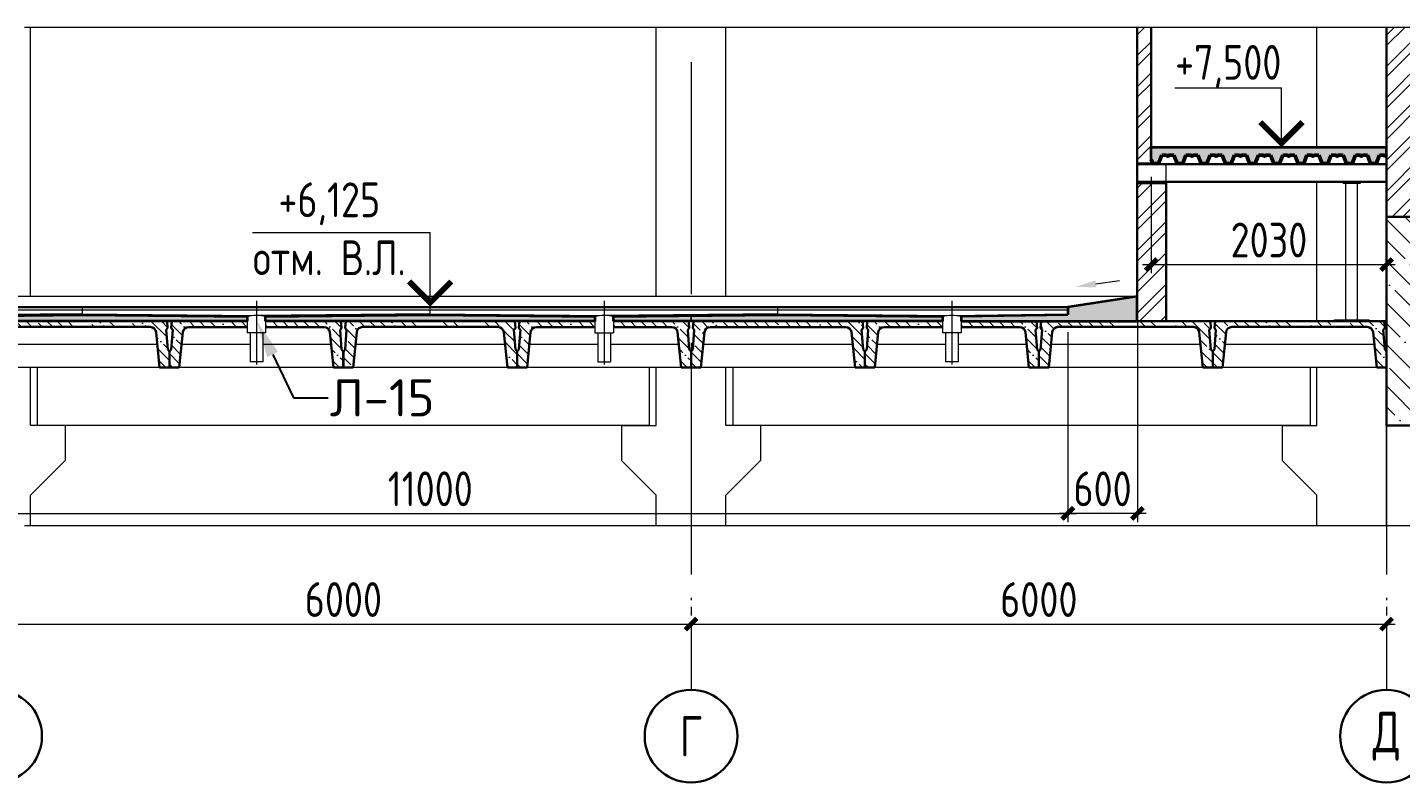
# Model space of a CAD drawing. Extents: x -965262 to 1142518, y -357520 to 71675.
# Drawn here: x 600385 to 612231, y -224128 to -217614 of the extents above; entities that cross this region are included whole.
import ezdxf
from ezdxf import colors
from ezdxf.entities.mleader import LeaderData, LeaderLine
from ezdxf.math import Vec2, Vec3

# ---------------------------------------------------------------- set-up
doc = ezdxf.new("R2010")
doc.units = 0
doc.header["$LTSCALE"] = 10
doc.linetypes.add('AM_DIN_G_W050x2', pattern=[6.875, 4.75, -0.875, 0.375, -0.875])
doc.linetypes.add('DOTE', pattern=[2.42, 2, -0.2, 0.02, -0.2])
doc.layers.get('0').update_dxf_attribs({"linetype": 'CONTINUOUS', "lineweight": 30})
doc.layers.get('Defpoints').update_dxf_attribs({"linetype": 'CONTINUOUS'})
for name, color, linetype, lineweight in [('DOTE', 7, 'DOTE', 9), ('полы', 3, 'CONTINUOUS', 35), ('Полы_лотки', 7, 'CONTINUOUS', 30)]:
    doc.layers.add(name, color=color, linetype=linetype, lineweight=lineweight)
doc.styles.add('GOST 2.304', font='isocpeur.ttf', dxfattribs={"width": 0.75, "height": 250})
doc.styles.get("Standard").update_dxf_attribs({"font": 'isocpeur.ttf', "height": 300})
doc.styles.add('ГОСТ 2м', font='isocpeur.ttf', dxfattribs={"width": 0.8, "height": 250})
doc.dimstyles.new('ГОСТ 2м', dxfattribs={"dimtxt": 250, "dimasz": 100, "dimexe": 75, "dimexo": 150, "dimgap": 62.5, "dimtad": 1, "dimdec": 0, "dimtxsty": 'ГОСТ 2м', "dimblk": 'ARCHTICK', "dimcen": 150, "dimdle": 75, "dimclrd": 256, "dimclre": 256, "dimclrt": 256, "dimadec": 0, "dimazin": 0, "dimtfac": 1, "dimtdec": 0, "dimtmove": 0, "dimatfit": 3, "dimldrblk": 'OBLIQUE', "dimfxl": 1, "dimlwd": 15, "dimlwe": 15, "dimarcsym": 0})

# ---------------------------------------------------------------- blocks, each defined once
blk = doc.blocks.new('y')
at = {"lineweight": 15}
h = blk.add_hatch(dxfattribs=at)
h.set_pattern_fill('ANSI35', color=256, scale=20, angle=90, style=0)
h.set_pattern_definition([(135, (-71939.62, 175751.51), (-89.80256, -89.80256), []), (135, (-71939.62, 175841.31), (-89.80256, -89.80256), [158.75, -31.75, 0, -31.75])])
edge = h.paths.add_edge_path()
edge.add_ellipse((16946, 173768), major_axis=(35.4, 35.4), ratio=1, start_angle=45, end_angle=129.2894)
edge.add_line((16896, 173773), (16866, 173468))
edge.add_line((16866, 173468), (16781, 173468))
edge.add_line((16781, 173468), (16781, 173608))
edge.add_line((16781, 173608), (16796, 173623))
edge.add_line((16796, 173623), (16809, 173793))
edge.add_line((16809, 173793), (16796, 173808))
edge.add_line((16796, 173808), (16801, 173868))
edge.add_line((16801, 173868), (18261, 173868))
edge.add_line((18261, 173868), (18265, 173808))
edge.add_line((18265, 173808), (18252, 173793))
edge.add_line((18252, 173793), (18266, 173623))
edge.add_line((18266, 173623), (18281, 173608))
edge.add_line((18281, 173608), (18281, 173468))
edge.add_line((18281, 173468), (18196, 173468))
edge.add_line((18196, 173468), (18165, 173773))
edge.add_ellipse((18115, 173768), major_axis=(-35.4, 35.4), ratio=1, start_angle=230.7106, end_angle=315)
edge.add_line((18115, 173818), (16946, 173818))
h.paths.add_polyline_path([(17611, 173818), (17451, 173818), (17451, 173868), (17611, 173868)], flags=17)
h.paths.add_polyline_path([(17961, 173818), (17801, 173818), (17801, 173868), (17961, 173868)], flags=17)
for p, q in [((16801, 173868), (16796, 173808)), ((16809, 173793), (16796, 173808)), ((16809, 173793), (16796, 173623)), ((18261, 173868), (16801, 173868)), ((18115, 173818), (16946, 173818)), ((18252, 173793), (18265, 173808)), ((18252, 173793), (18266, 173623)), ((18261, 173868), (18265, 173808)), ((16896, 173773), (16866, 173468)), ((18165, 173773), (18196, 173468)), ((16781, 173608), (16796, 173623)), ((16781, 173608), (16781, 173468)), ((18281, 173608), (18266, 173623)), ((18281, 173608), (18281, 173468)), ((18281, 173608), (18281, 173468)), ((16781, 173468), (16866, 173468)), ((18281, 173468), (18196, 173468))]:
    blk.add_line(p, q)
for p, q in [((18176, 173668), (16886, 173668)), ((18196, 173468), (16866, 173468))]:
    blk.add_line(p, q, dxfattribs=at)
for centre, start, end in [((16946, 173768), 90, 174.2894), ((18115, 173768), 5.7106, 90)]:
    blk.add_arc(centre, 50, start, end)
blk = doc.blocks.new('_ArchTick')
at = {"color": 0, "linetype": 'ByBlock', "lineweight": 0, "const_width": 0.4}
blk.add_lwpolyline([(-0.5, -0.5), (0.5, 0.5)], dxfattribs=at)
blk = doc.blocks.new('*D2139')
at = {"lineweight": 15, "ltscale": 100, "transparency": 16777216}
for p, q in [((606110, -222611), (606110, -222686)), ((612110, -222611), (612110, -222686)), ((606035, -222761), (612185, -222761))]:
    blk.add_line(p, q, dxfattribs=at)
at = {"layer": 'Defpoints', "color": 0, "lineweight": 15, "ltscale": 100, "transparency": 16777216}
for p in [(606110, -222761), (612110, -222761), (612110, -222761)]:
    blk.add_point(p, dxfattribs=at)
at = {"lineweight": 15, "ltscale": 100, "transparency": 16777216, "xscale": 100, "yscale": 100, "zscale": 100, "rotation": 180}
blk.add_blockref('_ArchTick', (606110, -222761), dxfattribs=at)
at = {"lineweight": 15, "ltscale": 100, "transparency": 16777216, "xscale": 100, "yscale": 100, "zscale": 100}
blk.add_blockref('_ArchTick', (612110, -222761), dxfattribs=at)
at = {"lineweight": 15, "ltscale": 100, "transparency": 16777216, "insert": (609110, -222549), "char_height": 250, "attachment_point": 5, "style": 'ГОСТ 2м'}
blk.add_mtext('{\\H1.2x;6000}', dxfattribs=at)
blk = doc.blocks.new('_Oblique')
at = {"color": 0, "linetype": 'ByBlock', "lineweight": -2}
blk.add_line((-0.5, -0.5), (0.5, 0.5), dxfattribs=at)
blk = doc.blocks.new('*D2140')
at = {"lineweight": 15, "ltscale": 100, "transparency": 16777216}
for p, q in [((600110, -222611), (600110, -222686)), ((606110, -222611), (606110, -222686)), ((600035, -222761), (606185, -222761))]:
    blk.add_line(p, q, dxfattribs=at)
at = {"layer": 'Defpoints', "color": 0, "lineweight": 15, "ltscale": 100, "transparency": 16777216}
for p in [(600110, -222761), (606110, -222761), (606110, -222761)]:
    blk.add_point(p, dxfattribs=at)
at = {"lineweight": 15, "ltscale": 100, "transparency": 16777216, "xscale": 100, "yscale": 100, "zscale": 100, "rotation": 180}
blk.add_blockref('_ArchTick', (600110, -222761), dxfattribs=at)
at = {"lineweight": 15, "ltscale": 100, "transparency": 16777216, "xscale": 100, "yscale": 100, "zscale": 100}
blk.add_blockref('_ArchTick', (606110, -222761), dxfattribs=at)
at = {"lineweight": 15, "ltscale": 100, "transparency": 16777216, "insert": (603110, -222549), "char_height": 250, "attachment_point": 5, "style": 'ГОСТ 2м'}
blk.add_mtext('{\\H1.2x;6000}', dxfattribs=at)
blk = doc.blocks.new('*D2138')
at = {"lineweight": 15, "transparency": 16777216}
for p, q in [((598360, -220243), (598360, -221881)), ((609360, -220243), (609360, -221881)), ((598285, -221806), (609435, -221806))]:
    blk.add_line(p, q, dxfattribs=at)
at = {"layer": 'Defpoints', "color": 0, "lineweight": 15, "transparency": 16777216}
for p in [(598360, -220093), (609360, -220093), (609360, -221806)]:
    blk.add_point(p, dxfattribs=at)
at = {"lineweight": 15, "transparency": 16777216, "xscale": 100, "yscale": 100, "zscale": 100, "rotation": 180}
blk.add_blockref('_ArchTick', (598360, -221806), dxfattribs=at)
at = {"lineweight": 15, "transparency": 16777216, "xscale": 100, "yscale": 100, "zscale": 100}
blk.add_blockref('_ArchTick', (609360, -221806), dxfattribs=at)
at = {"lineweight": 15, "transparency": 16777216, "insert": (603860, -221594), "char_height": 250, "attachment_point": 5, "style": 'ГОСТ 2м'}
blk.add_mtext('{\\H1.2x;11000}', dxfattribs=at)
blk = doc.blocks.new('*D2148')
at = {"lineweight": 15, "transparency": 16777216}
for p, q in [((609960, -220083), (609960, -221881)), ((609360, -220243), (609360, -221881)), ((610035, -221806), (609285, -221806))]:
    blk.add_line(p, q, dxfattribs=at)
at = {"layer": 'Defpoints', "color": 0, "lineweight": 15, "transparency": 16777216}
for p in [(609960, -219933), (609360, -220093), (609360, -221806)]:
    blk.add_point(p, dxfattribs=at)
at = {"lineweight": 15, "transparency": 16777216, "xscale": 100, "yscale": 100, "zscale": 100, "rotation": 180}
blk.add_blockref('_ArchTick', (609360, -221806), dxfattribs=at)
at = {"lineweight": 15, "transparency": 16777216, "xscale": 100, "yscale": 100, "zscale": 100}
blk.add_blockref('_ArchTick', (609960, -221806), dxfattribs=at)
at = {"lineweight": 15, "transparency": 16777216, "insert": (609660, -221594), "char_height": 250, "attachment_point": 5, "style": 'ГОСТ 2м'}
blk.add_mtext('{\\H1.2x;600}', dxfattribs=at)
blk = doc.blocks.new('*D2149')
at = {"lineweight": 15, "transparency": 16777216}
for p, q in [((610080, -218903), (610080, -219735)), ((612110, -218867), (612110, -219735)), ((610005, -219660), (612185, -219660))]:
    blk.add_line(p, q, dxfattribs=at)
at = {"layer": 'Defpoints', "color": 0, "lineweight": 15, "transparency": 16777216}
for p in [(610080, -218753), (612110, -218717), (612110, -219660)]:
    blk.add_point(p, dxfattribs=at)
at = {"lineweight": 15, "transparency": 16777216, "xscale": 100, "yscale": 100, "zscale": 100, "rotation": 180}
blk.add_blockref('_ArchTick', (610080, -219660), dxfattribs=at)
at = {"lineweight": 15, "transparency": 16777216, "xscale": 100, "yscale": 100, "zscale": 100}
blk.add_blockref('_ArchTick', (612110, -219660), dxfattribs=at)
at = {"lineweight": 15, "transparency": 16777216, "insert": (611095, -219448), "char_height": 250, "attachment_point": 5, "style": 'ГОСТ 2м'}
blk.add_mtext('{\\H1.2x;2030}', dxfattribs=at)

msp = doc.modelspace()

# ---------------------------------------------------------------- hatches: boundary and pattern name
at = {"lineweight": 15}
h = msp.add_hatch(dxfattribs=at)
h.set_pattern_fill('ANSI32', color=256, scale=20)
h.set_pattern_definition([(45, (610027.35, -217789.53), (-134.704, 134.704), []), (45, (610117.15, -217789.53), (-134.704, 134.704), [])])
h.paths.add_polyline_path([(610079.5, -217614.3), (609959.5, -217614.3), (609959.5, -217914.3), (610079.5, -217914.3)])
h.paths.add_polyline_path([(610079.5, -217914.3), (609959.5, -217914.3)])
h.paths.add_polyline_path([(610079.5, -217914.3), (609959.5, -217914.3), (609959.5, -218788.3), (610079.5, -218788.3)])
h = msp.add_hatch(dxfattribs=at)
h.set_pattern_fill('ANSI32', color=256, scale=20)
h.set_pattern_definition([(45, (612312.31, -217748.12), (-134.704, 134.704), []), (45, (612402.12, -217748.12), (-134.704, 134.704), [])])
h.paths.add_polyline_path([(612409.5, -217614.3), (612109.5, -217614.3), (612109.5, -217914.3), (612409.5, -217914.3)])
h.paths.add_polyline_path([(612409.5, -217914.3), (612109.5, -217914.3), (612109.5, -219248.3), (612409.5, -219248.3)])
h = msp.add_hatch(dxfattribs=at)
h.set_pattern_fill('ANSI32', color=256, scale=20)
h.set_pattern_definition([(45, (574422.91, -396515), (-134.70384, 134.70384), []), (45, (574512.71, -396515), (-134.70384, 134.70384), [])])
h.paths.add_polyline_path([(610209.5, -218958.3), (609959.5, -218958.3), (609959.5, -220148.3), (610209.5, -220148.3)])
h = msp.add_hatch(dxfattribs=at)
h.set_pattern_fill('ANSI35', color=256, scale=40, angle=90)
h.set_pattern_definition([(135, (499389.25, -218264.6), (-179.6051, -179.6051), []), (135, (499389.25, -218085), (-179.6051, -179.6051), [317.5, -63.5, 0, -63.5])])
h.paths.add_polyline_path([(612409.5, -219248.3), (612109.5, -219248.3), (612109.5, -221048.3), (612409.5, -221048.3)])
h = msp.add_hatch(dxfattribs=at)
h.set_pattern_fill('ANSI35', color=256, scale=20, angle=90, style=0)
h.set_pattern_definition([(135, (493389.25, -218264.61), (-89.80256, -89.80256), []), (135, (493389.25, -218174.8), (-89.80256, -89.80256), [158.75, -31.75, 0, -31.75])])
edge = h.paths.add_edge_path()
edge.add_ellipse((601774.8, -220248.3), major_axis=(35.4, 35.4), ratio=1, start_angle=45, end_angle=129.28941)
edge.add_line((601725, -220243.4), (601694.5, -220548.3))
edge.add_line((601694.5, -220548.3), (601609.5, -220548.3))
edge.add_line((601609.5, -220548.3), (601609.5, -220408.3))
edge.add_line((601609.5, -220408.3), (601624.7, -220393.3))
edge.add_line((601624.7, -220393.3), (601637.8, -220223.3))
edge.add_line((601637.8, -220223.3), (601624.9, -220208.3))
edge.add_line((601624.9, -220208.3), (601629.5, -220148.3))
edge.add_line((601629.5, -220148.3), (603089.5, -220148.3))
edge.add_line((603089.5, -220148.3), (603094.2, -220208.3))
edge.add_line((603094.2, -220208.3), (603081.3, -220223.3))
edge.add_line((603081.3, -220223.3), (603094.4, -220393.3))
edge.add_line((603094.4, -220393.3), (603109.5, -220408.3))
edge.add_line((603109.5, -220408.3), (603109.5, -220548.3))
edge.add_line((603109.5, -220548.3), (603024.5, -220548.3))
edge.add_line((603024.5, -220548.3), (602994, -220243.4))
edge.add_ellipse((602944.3, -220248.3), major_axis=(-35.4, 35.4), ratio=1, start_angle=230.71059, end_angle=315)
edge.add_line((602944.3, -220198.3), (601774.8, -220198.3))
h.paths.add_polyline_path([(602439.5, -220198.3), (602279.5, -220198.3), (602279.5, -220148.3), (602439.5, -220148.3)], flags=17)
h = msp.add_hatch(dxfattribs=at)
h.set_pattern_fill('ANSI35', color=256, scale=20, angle=90, style=0)
h.set_pattern_definition([(135, (496389.25, -218264.61), (-89.80256, -89.80256), []), (135, (496389.25, -218174.8), (-89.80256, -89.80256), [158.75, -31.75, 0, -31.75])])
edge = h.paths.add_edge_path()
edge.add_ellipse((604774.8, -220248.3), major_axis=(35.4, 35.4), ratio=1, start_angle=45, end_angle=129.28941)
edge.add_line((604725, -220243.4), (604694.5, -220548.3))
edge.add_line((604694.5, -220548.3), (604609.5, -220548.3))
edge.add_line((604609.5, -220548.3), (604609.5, -220408.3))
edge.add_line((604609.5, -220408.3), (604624.7, -220393.3))
edge.add_line((604624.7, -220393.3), (604637.8, -220223.3))
edge.add_line((604637.8, -220223.3), (604624.9, -220208.3))
edge.add_line((604624.9, -220208.3), (604629.5, -220148.3))
edge.add_line((604629.5, -220148.3), (606089.5, -220148.3))
edge.add_line((606089.5, -220148.3), (606094.2, -220208.3))
edge.add_line((606094.2, -220208.3), (606081.3, -220223.3))
edge.add_line((606081.3, -220223.3), (606094.4, -220393.3))
edge.add_line((606094.4, -220393.3), (606109.5, -220408.3))
edge.add_line((606109.5, -220408.3), (606109.5, -220548.3))
edge.add_line((606109.5, -220548.3), (606024.5, -220548.3))
edge.add_line((606024.5, -220548.3), (605994, -220243.4))
edge.add_ellipse((605944.3, -220248.3), major_axis=(-35.4, 35.4), ratio=1, start_angle=230.71059, end_angle=315)
edge.add_line((605944.3, -220198.3), (604774.8, -220198.3))
h.paths.add_polyline_path([(605439.5, -220198.3), (605279.5, -220198.3), (605279.5, -220148.3), (605439.5, -220148.3)], flags=17)
at = {"lineweight": 0}
h = msp.add_hatch(dxfattribs=at)
h.set_pattern_fill('ANSI35', color=256, scale=20, angle=90, style=0)
h.set_pattern_definition([(135, (589328.86, -394016.12), (-89.80256, -89.80256), []), (135, (589328.86, -393926.31), (-89.80256, -89.80256), [158.75, -31.75, 0, -31.75])])
edge = h.paths.add_edge_path()
edge.add_ellipse((606274.8, -220248.3), major_axis=(35.4, 35.4), ratio=1, start_angle=45, end_angle=129.28941)
edge.add_line((606225, -220243.4), (606194.5, -220548.3))
edge.add_line((606194.5, -220548.3), (606109.5, -220548.3))
edge.add_line((606109.5, -220548.3), (606109.5, -220408.3))
edge.add_line((606109.5, -220408.3), (606124.7, -220393.3))
edge.add_line((606124.7, -220393.3), (606137.8, -220223.3))
edge.add_line((606137.8, -220223.3), (606124.9, -220208.3))
edge.add_line((606124.9, -220208.3), (606129.5, -220148.3))
edge.add_line((606129.5, -220148.3), (607589.5, -220148.3))
edge.add_line((607589.5, -220148.3), (607594.2, -220208.3))
edge.add_line((607594.2, -220208.3), (607581.3, -220223.3))
edge.add_line((607581.3, -220223.3), (607594.4, -220393.3))
edge.add_line((607594.4, -220393.3), (607609.5, -220408.3))
edge.add_line((607609.5, -220408.3), (607609.5, -220548.3))
edge.add_line((607609.5, -220548.3), (607524.5, -220548.3))
edge.add_line((607524.5, -220548.3), (607494, -220243.4))
edge.add_ellipse((607444.3, -220248.3), major_axis=(-35.4, 35.4), ratio=1, start_angle=230.71059, end_angle=315)
edge.add_line((607444.3, -220198.3), (606274.8, -220198.3))
at = {"lineweight": 15}
h = msp.add_hatch(dxfattribs=at)
h.set_pattern_fill('ANSI35', color=256, scale=20, angle=90, style=0)
h.set_pattern_definition([(135, (499389.25, -218264.61), (-89.80256, -89.80256), []), (135, (499389.25, -218174.8), (-89.80256, -89.80256), [158.75, -31.75, 0, -31.75])])
edge = h.paths.add_edge_path()
edge.add_ellipse((607774.8, -220248.3), major_axis=(35.4, 35.4), ratio=1, start_angle=45, end_angle=129.28941)
edge.add_line((607725, -220243.4), (607694.5, -220548.3))
edge.add_line((607694.5, -220548.3), (607609.5, -220548.3))
edge.add_line((607609.5, -220548.3), (607609.5, -220408.3))
edge.add_line((607609.5, -220408.3), (607624.7, -220393.3))
edge.add_line((607624.7, -220393.3), (607637.8, -220223.3))
edge.add_line((607637.8, -220223.3), (607624.9, -220208.3))
edge.add_line((607624.9, -220208.3), (607629.5, -220148.3))
edge.add_line((607629.5, -220148.3), (609089.5, -220148.3))
edge.add_line((609089.5, -220148.3), (609094.2, -220208.3))
edge.add_line((609094.2, -220208.3), (609081.3, -220223.3))
edge.add_line((609081.3, -220223.3), (609094.4, -220393.3))
edge.add_line((609094.4, -220393.3), (609109.5, -220408.3))
edge.add_line((609109.5, -220408.3), (609109.5, -220548.3))
edge.add_line((609109.5, -220548.3), (609024.5, -220548.3))
edge.add_line((609024.5, -220548.3), (608994, -220243.4))
edge.add_ellipse((608944.3, -220248.3), major_axis=(-35.4, 35.4), ratio=1, start_angle=230.71059, end_angle=315)
edge.add_line((608944.3, -220198.3), (607774.8, -220198.3))
h.paths.add_polyline_path([(608439.5, -220198.3), (608279.5, -220198.3), (608279.5, -220148.3), (608439.5, -220148.3)], flags=17)
at = {"layer": 'полы', "lineweight": 15}
h = msp.add_hatch(dxfattribs=at)
h.set_pattern_fill('ANSI35', color=256, scale=40)
h.set_pattern_definition([(45, (610929.1, -218685.05), (-179.605, 179.605), []), (45, (611108.7, -218685.05), (-179.605, 179.605), [317.5, -63.5, 0, -63.5])])
h.paths.add_polyline_path([(612109.5, -218648.3), (610079.5, -218648.3), (610079.5, -218752.7), (610093.6, -218788.3), (610142.6, -218788.3), (610170.7, -218717.1), (610212.4, -218717.1, -0.2163644), (610215.8, -218718.6), (610216.9, -218721.9, 0.5388647), (610228, -218721.9), (610229.1, -218718.6, -0.2163644), (610232.5, -218717.1), (610274.2, -218717.1), (610302.3, -218788.3), (610351.3, -218788.3), (610379.4, -218717.1), (610421.2, -218717.1, -0.2163644), (610424.5, -218718.6), (610425.6, -218721.9, 0.5388647), (610436.8, -218721.9), (610437.9, -218718.6, -0.2163644), (610441.2, -218717.1), (610483, -218717.1), (610511.1, -218788.3), (610560.1, -218788.3), (610588.2, -218717.1), (610629.9, -218717.1, -0.2163644), (610633.3, -218718.6), (610634.4, -218721.9, 0.5388647), (610645.5, -218721.9), (610646.6, -218718.6, -0.2163644), (610650, -218717.1), (610691.7, -218717.1), (610719.8, -218788.3), (610768.8, -218788.3), (610796.9, -218717.1), (610838.7, -218717.1, -0.2163644), (610842, -218718.6), (610843.1, -218721.9, 0.5388647), (610854.3, -218721.9), (610855.3, -218718.6, -0.2163644), (610858.7, -218717.1), (610900.4, -218717.1), (610928.6, -218788.3), (610977.5, -218788.3), (611005.6, -218717.1), (611047.4, -218717.1, -0.2163644), (611050.7, -218718.6), (611051.8, -218721.9, 0.5388647), (611063, -218721.9), (611064.1, -218718.6, -0.2163644), (611067.4, -218717.1), (611109.2, -218717.1), (611137.3, -218788.3), (611186.3, -218788.3), (611214.4, -218717.1), (611256.1, -218717.1, -0.2163644), (611259.5, -218718.6), (611260.6, -218721.9, 0.5388647), (611271.7, -218721.9), (611272.8, -218718.6, -0.2163644), (611276.2, -218717.1), (611317.9, -218717.1), (611346, -218788.3), (611395, -218788.3), (611423.1, -218717.1), (611464.9, -218717.1, -0.2163644), (611468.2, -218718.6), (611469.3, -218721.9, 0.5388647), (611480.5, -218721.9), (611481.6, -218718.6, -0.2163644), (611484.9, -218717.1), (611526.7, -218717.1), (611554.8, -218788.3), (611603.8, -218788.3), (611631.9, -218717.1), (611673.6, -218717.1, -0.2163644), (611677, -218718.6), (611678.1, -218721.9, 0.5388647), (611689.2, -218721.9), (611690.3, -218718.6, -0.2163644), (611693.7, -218717.1), (611735.4, -218717.1), (611763.5, -218788.3), (611812.5, -218788.3), (611840.6, -218717.1), (611882.4, -218717.1, -0.2163644), (611885.7, -218718.6), (611886.8, -218721.9, 0.5388647), (611898, -218721.9), (611899, -218718.6, -0.2163644), (611902.4, -218717.1), (611944.1, -218717.1), (611972.3, -218788.3), (612021.2, -218788.3), (612049.4, -218717.1), (612091.1, -218717.1, -0.2163644), (612094.5, -218718.6), (612095.5, -218721.9, 0.5388647), (612106.7, -218721.9), (612107.8, -218718.6, -0.1218516), (612109.5, -218717.4)])
h.paths.add_polyline_path([(609959.5, -219933.3), (609359.5, -220023.3), (609359.5, -220093.3), (608439.5, -220107.1), (608439.5, -220148.3), (609959.5, -220148.3)])
h.paths.add_polyline_path([(600109.5, -220100.8), (599439.5, -220107.5), (599439.5, -220148.3), (600109.5, -220148.3)])
h.paths.add_polyline_path([(602279.5, -220107.5), (600859.5, -220093.3), (600109.5, -220100.8), (600109.5, -220148.3), (602279.5, -220148.3)])
h.paths.add_polyline_path([(605279.5, -220107.5), (603859.5, -220093.3), (602439.5, -220107.5), (602439.5, -220148.3), (605279.5, -220148.3)])
h.paths.add_polyline_path([(606109.5, -220100.8), (605439.5, -220107.5), (605439.5, -220148.3), (606109.5, -220148.3)])
h.paths.add_polyline_path([(597759.5, -219933.3), (594409.5, -219933.3), (594109.5, -219938.7), (594109.5, -220148.3), (599279.5, -220148.3), (599279.5, -220107.1), (598359.5, -220093.3), (598359.5, -220023.3)])
h.paths.add_polyline_path([(594109.5, -219938.7), (589332, -220023.3), (589332, -220033.3), (589314.5, -220033.3), (589314.5, -220053.3), (589294.5, -220053.3), (589294.5, -220083.3), (589289.5, -220083.9), (589289.5, -220148.3), (594109.5, -220148.3)])
h.paths.add_polyline_path([(589124.5, -220053.3), (589104.5, -220053.3), (589104.5, -220033.3), (589087, -220033.3), (589087, -220023.3), (588109.5, -219933.3), (588109.5, -220148.3), (589129.5, -220148.3), (589129.5, -220083.9), (589124.5, -220083.3)])
h.paths.add_polyline_path([(606109.5, -220148.3), (606109.5, -220100.8), (606859.5, -220093.3), (608279.5, -220107.5), (608279.5, -220148.3)])

# ---------------------------------------------------------------- linework, layer by layer
at = {"color": 5, "lineweight": 15, "ltscale": 10, "extrusion": (-1.83697e-16, -1, 0)}
for p, q in [((612919.5, -217614.3, 9801.8), (600359.5, -217614.3, 9801.8)), ((612919.5, -221914.3, 9801.8), (600359.5, -221914.3, 9801.8))]:
    msp.add_line(p, q, dxfattribs=at)
at = {"lineweight": 15}
for p, q in [((600409.5, -219933.3, 9801.8), (600409.5, -217614.3, 9801.8)), ((605809.5, -219933.3, 9801.8), (605809.5, -217614.3, 9801.8)), ((606409.5, -219933.3, 9801.8), (606409.5, -217614.3, 9801.8)), ((611509.5, -218648.3, 9801.8), (611509.5, -217614.3, 9801.8)), ((611202.6, -218648.3, 9801.8), (611202.6, -218135.3, 9801.8)), ((609959.5, -218788.3, 9801.8), (612109.5, -218788.3, 9801.8)), ((609959.5, -218796.3, 9801.8), (612109.5, -218796.3, 9801.8)), ((609959.5, -218940.3, 9801.8), (612109.5, -218940.3, 9801.8)), ((609959.5, -218948.3, 9801.8), (612109.5, -218948.3, 9801.8)), ((609959.5, -218958.3, 9801.8), (609959.5, -218948.3, 9801.8)), ((609959.5, -218948.3, 9801.8), (610209.5, -218948.3, 9801.8)), ((609959.5, -218958.3, 9801.8), (610209.5, -218958.3, 9801.8)), ((610209.5, -218958.3, 9801.8), (610209.5, -218948.3, 9801.8)), ((611509.5, -220148.3, 9801.8), (611509.5, -218948.3, 9801.8)), ((611734.5, -218958.3, 9801.8), (611734.5, -218948.3, 9801.8)), ((611734.5, -218958.3, 9801.8), (611884.5, -218958.3, 9801.8)), ((611759.5, -220136.3, 9801.8), (611759.5, -218958.3, 9801.8)), ((611859.5, -220136.3, 9801.8), (611859.5, -218958.3, 9801.8)), ((611884.5, -218958.3, 9801.8), (611884.5, -218948.3, 9801.8)), ((603859.5, -220023.3, 9801.8), (603859.5, -219383.7, 9801.8)), ((609359.5, -220023.3, 9801.8), (598359.5, -220023.3, 9801.8)), ((609359.5, -220033.3, 9801.8), (598359.5, -220033.3, 9801.8)), ((609359.5, -220053.3, 9801.8), (598359.5, -220053.3, 9801.8)), ((600859.5, -220083.3, 9800.5), (599359.5, -220098.3, 9802.5)), ((600859.5, -220093.3, 9800.5), (599439.5, -220107.5, 9799.8)), ((600859.5, -220093.3, 9801.8), (600859.5, -220023.3, 9801.8)), ((600859.5, -220083.3, 9800.5), (602359.5, -220098.3, 9802.5)), ((600859.5, -220093.3, 9800.5), (602279.5, -220107.5, 9802.4)), ((602359.5, -220023.3, 9799.8), (602359.6, -220098.9, 9799.8)), ((603859.5, -220083.3, 9800.5), (602359.5, -220098.3, 9802.5)), ((603859.5, -220093.3, 9800.5), (602439.5, -220107.5, 9802.4)), ((603859.5, -220093.3, 9801.8), (603859.5, -220023.3, 9801.8)), ((603859.5, -220083.3, 9800.5), (605359.5, -220098.3, 9802.5)), ((603859.5, -220093.3, 9800.5), (605279.5, -220107.5, 9802.4)), ((605359.5, -220023.3, 9799.8), (605359.6, -220098.9, 9799.8)), ((606859.5, -220083.3, 9800.5), (605359.5, -220098.3, 9802.5)), ((606859.5, -220093.3, 9800.5), (605439.5, -220107.5, 9802.4)), ((606859.5, -220093.3, 9801.8), (606859.5, -220023.3, 9801.8)), ((606859.5, -220083.3, 9800.5), (608359.5, -220098.3, 9802.5)), ((606859.5, -220093.3, 9800.5), (608279.5, -220107.5, 9802.4)), ((608359.5, -220023.3, 9799.8), (608359.6, -220098.9, 9799.8)), ((608359.5, -220098.3, 9802.5), (609359.5, -220083.3, 9801.8)), ((608439.5, -220107.1, 9802.5), (609359.5, -220093.3, 9801.8)), ((609359.5, -220023.3, 9801.8), (609359.5, -220093.3, 9801.8)), ((602279.5, -220107.5, 9799.8), (602279.5, -220248.9, 9799.8)), ((602439.5, -220107.1, 9799.8), (602439.5, -220248.9, 9799.8)), ((605279.5, -220107.1, 9799.8), (605279.5, -220248.9, 9799.8)), ((605439.5, -220107.5, 9799.8), (605439.5, -220248.9, 9799.8)), ((608279.5, -220107.5, 9799.8), (608279.5, -220248.9, 9799.8)), ((608439.5, -220107.1, 9799.8), (608439.5, -220248.9, 9799.8)), ((611659.5, -220136.3, 9801.8), (611959.5, -220136.3, 9801.8)), ((611659.5, -220148.3, 9801.8), (611659.5, -220136.3, 9801.8)), ((611959.5, -220148.3, 9801.8), (611959.5, -220136.3, 9801.8)), ((602439.5, -220248.9, 9799.8), (602279.5, -220248.9, 9799.8)), ((602304.5, -220248.9, 9799.8), (602304.5, -220498.9, 9799.8)), ((602414.5, -220248.9, 9799.8), (602414.5, -220498.9, 9799.8)), ((605279.5, -220248.9, 9799.8), (605439.5, -220248.9, 9799.8)), ((605304.5, -220248.9, 9799.8), (605304.5, -220498.9, 9799.8)), ((605414.5, -220248.9, 9799.8), (605414.5, -220498.9, 9799.8)), ((608439.5, -220248.9, 9799.8), (608279.5, -220248.9, 9799.8)), ((608304.5, -220248.9, 9799.8), (608304.5, -220498.9, 9799.8)), ((608414.5, -220248.9, 9799.8), (608414.5, -220498.9, 9799.8)), ((602304.5, -220348.3, 9801.8), (601714.5, -220348.3, 9801.8)), ((603004.5, -220348.3, 9801.8), (602414.5, -220348.3, 9801.8)), ((605304.5, -220348.3, 9801.8), (604714.5, -220348.3, 9801.8)), ((606004.5, -220348.3, 9801.8), (605414.5, -220348.3, 9801.8)), ((608304.5, -220348.3, 9801.8), (607714.5, -220348.3, 9801.8)), ((609004.5, -220348.3, 9801.8), (608414.5, -220348.3, 9801.8)), ((600409.5, -221048.3, 9801.8), (600409.5, -220548.3, 9801.8)), ((605749.5, -220548.3, 9801.8), (600469.5, -220548.3, 9801.8)), ((600469.5, -220548.3, 9801.8), (600469.5, -220748.3, 9801.8)), ((603024.5, -220548.3, 9801.8), (601694.5, -220548.3, 9801.8)), ((602414.5, -220498.9, 9799.8), (602304.5, -220498.9, 9799.8)), ((606024.5, -220548.3, 9801.8), (604694.5, -220548.3, 9801.8)), ((605304.5, -220498.9, 9799.8), (605414.5, -220498.9, 9799.8)), ((605749.5, -220548.3, 9801.8), (605749.5, -220748.3, 9801.8)), ((605809.5, -221048.3, 9801.8), (605809.5, -220548.3, 9801.8)), ((606409.5, -221048.3, 9801.8), (606409.5, -220548.3, 9801.8)), ((611449.5, -220548.3, 9801.8), (606469.5, -220548.3, 9801.8)), ((606469.5, -220548.3, 9801.8), (606469.5, -220748.3, 9801.8)), ((609024.5, -220548.3, 9801.8), (607694.5, -220548.3, 9801.8)), ((608414.5, -220498.9, 9799.8), (608304.5, -220498.9, 9799.8)), ((611449.5, -220548.3, 9801.8), (611449.5, -220748.3, 9801.8)), ((611509.5, -221048.3, 9801.8), (611509.5, -220548.3, 9801.8)), ((612109.5, -221914.3, 9801.8), (612109.5, -220548.3, 9801.8)), ((600469.5, -220748.3, 9801.8), (600469.5, -221048.3, 9801.8)), ((605749.5, -220748.3, 9801.8), (605749.5, -221048.3, 9801.8)), ((606469.5, -220748.3, 9801.8), (606469.5, -221048.3, 9801.8)), ((611449.5, -220748.3, 9801.8), (611449.5, -221048.3, 9801.8)), ((600709.5, -221048.3, 9801.8), (600409.5, -221048.3, 9801.8)), ((605749.5, -221048.3, 9801.8), (600469.5, -221048.3, 9801.8)), ((600709.5, -221048.3, 9801.8), (600709.5, -221348.3, 9801.8)), ((600709.5, -221048.3, 9801.8), (600709.5, -221332.7, 9801.8)), ((605509.5, -221048.3, 9801.8), (605509.5, -221348.3, 9801.8)), ((605509.5, -221048.3, 9801.8), (605509.5, -221332.7, 9801.8)), ((605509.5, -221048.3, 9801.8), (605809.5, -221048.3, 9801.8)), ((606709.5, -221048.3, 9801.8), (606409.5, -221048.3, 9801.8)), ((611449.5, -221048.3, 9801.8), (606469.5, -221048.3, 9801.8)), ((606709.5, -221048.3, 9801.8), (606709.5, -221348.3, 9801.8)), ((606709.5, -221048.3, 9801.8), (606709.5, -221332.7, 9801.8)), ((611209.5, -221048.3, 9801.8), (611209.5, -221348.3, 9801.8)), ((611209.5, -221048.3, 9801.8), (611209.5, -221332.7, 9801.8)), ((611209.5, -221048.3, 9801.8), (611509.5, -221048.3, 9801.8)), ((600409.5, -221648.3, 9801.8), (600709.5, -221348.3, 9801.8)), ((605809.5, -221648.3, 9801.8), (605509.5, -221348.3, 9801.8)), ((606409.5, -221648.3, 9801.8), (606709.5, -221348.3, 9801.8)), ((611509.5, -221648.3, 9801.8), (611209.5, -221348.3, 9801.8)), ((600409.5, -221914.3, 9801.8), (600409.5, -221648.3, 9801.8)), ((605809.5, -221914.3, 9801.8), (605809.5, -221648.3, 9801.8)), ((606409.5, -221914.3, 9801.8), (606409.5, -221648.3, 9801.8)), ((611509.5, -221914.3, 9801.8), (611509.5, -221648.3, 9801.8))]:
    msp.add_line(p, q, dxfattribs=at)
for p, q in [((609959.5, -220148.3, 9801.8), (609959.5, -217614.3, 9801.8)), ((610079.5, -218788.3, 9801.8), (610079.5, -217614.3, 9801.8)), ((612109.5, -219248.3, 9801.8), (612109.5, -217614.3, 9801.8)), ((610079.5, -218788.3, 9801.8), (609959.5, -218788.3, 9801.8)), ((610209.5, -218958.3, 9801.8), (609959.5, -218958.3, 9801.8)), ((610209.5, -220148.3, 9801.8), (610209.5, -218958.3, 9801.8)), ((612109.5, -221048.3, 9801.8), (612109.5, -219248.3, 9801.8)), ((599439.5, -220148.3, 9801.8), (602279.5, -220148.3, 9801.8)), ((601629.5, -220148.3, 9801.8), (601624.9, -220208.3, 9801.8)), ((601637.8, -220223.3, 9801.8), (601624.9, -220208.3, 9801.8)), ((602279.5, -220148.3, 9801.8), (601629.5, -220148.3, 9801.8)), ((602279.5, -220198.3, 9801.8), (601774.8, -220198.3, 9801.8)), ((603089.5, -220148.3, 9801.8), (602439.5, -220148.3, 9801.8)), ((602439.5, -220148.3, 9801.8), (605279.5, -220148.3, 9801.8)), ((602944.3, -220198.3, 9801.8), (602439.5, -220198.3, 9801.8)), ((603081.3, -220223.3, 9801.8), (603094.2, -220208.3, 9801.8)), ((603089.5, -220148.3, 9801.8), (603094.2, -220208.3, 9801.8)), ((604629.5, -220148.3, 9801.8), (604624.9, -220208.3, 9801.8)), ((604637.8, -220223.3, 9801.8), (604624.9, -220208.3, 9801.8)), ((605279.5, -220148.3, 9801.8), (604629.5, -220148.3, 9801.8)), ((605279.5, -220198.3, 9801.8), (604774.8, -220198.3, 9801.8)), ((606089.5, -220148.3, 9801.8), (605439.5, -220148.3, 9801.8)), ((605439.5, -220148.3, 9801.8), (608279.5, -220148.3, 9801.8)), ((605944.3, -220198.3, 9801.8), (605439.5, -220198.3, 9801.8)), ((606081.3, -220223.3, 9801.8), (606094.2, -220208.3, 9801.8)), ((606089.5, -220148.3, 9801.8), (606094.2, -220208.3, 9801.8)), ((606129.5, -220148.3, 9801.8), (606124.9, -220208.3, 9801.8)), ((606137.8, -220223.3, 9801.8), (606124.9, -220208.3, 9801.8)), ((607589.5, -220148.3, 9801.8), (606129.5, -220148.3, 9801.8)), ((607444.3, -220198.3, 9801.8), (606274.8, -220198.3, 9801.8)), ((607581.3, -220223.3, 9801.8), (607594.2, -220208.3, 9801.8)), ((607589.5, -220148.3, 9801.8), (607594.2, -220208.3, 9801.8)), ((607629.5, -220148.3, 9801.8), (607624.9, -220208.3, 9801.8)), ((607637.8, -220223.3, 9801.8), (607624.9, -220208.3, 9801.8)), ((608279.5, -220148.3, 9801.8), (607629.5, -220148.3, 9801.8)), ((608279.5, -220198.3, 9801.8), (607774.8, -220198.3, 9801.8)), ((609089.5, -220148.3, 9801.8), (608439.5, -220148.3, 9801.8)), ((608439.5, -220148.3, 9801.8), (612109.5, -220148.3, 9801.8)), ((608944.3, -220198.3, 9801.8), (608439.5, -220198.3, 9801.8)), ((609081.3, -220223.3, 9801.8), (609094.2, -220208.3, 9801.8)), ((609089.5, -220148.3, 9801.8), (609094.2, -220208.3, 9801.8)), ((610209.5, -220148.3, 9801.8), (609959.5, -220148.3, 9801.8)), ((601637.8, -220223.3, 9801.8), (601624.7, -220393.3, 9801.8)), ((601725, -220243.4, 9801.8), (601694.5, -220548.3, 9801.8)), ((602994, -220243.4, 9801.8), (603024.5, -220548.3, 9801.8)), ((603081.3, -220223.3, 9801.8), (603094.4, -220393.3, 9801.8)), ((604637.8, -220223.3, 9801.8), (604624.7, -220393.3, 9801.8)), ((604725, -220243.4, 9801.8), (604694.5, -220548.3, 9801.8)), ((605994, -220243.4, 9801.8), (606024.5, -220548.3, 9801.8)), ((606081.3, -220223.3, 9801.8), (606094.4, -220393.3, 9801.8)), ((606137.8, -220223.3, 9801.8), (606124.7, -220393.3, 9801.8)), ((606225, -220243.4, 9801.8), (606194.5, -220548.3, 9801.8)), ((607494, -220243.4, 9801.8), (607524.5, -220548.3, 9801.8)), ((607581.3, -220223.3, 9801.8), (607594.4, -220393.3, 9801.8)), ((607637.8, -220223.3, 9801.8), (607624.7, -220393.3, 9801.8)), ((607725, -220243.4, 9801.8), (607694.5, -220548.3, 9801.8)), ((608994, -220243.4, 9801.8), (609024.5, -220548.3, 9801.8)), ((609081.3, -220223.3, 9801.8), (609094.4, -220393.3, 9801.8)), ((601609.5, -220408.3, 9801.8), (601624.7, -220393.3, 9801.8)), ((601609.5, -220408.3, 9801.8), (601609.5, -220548.3, 9801.8)), ((603109.5, -220408.3, 9801.8), (603094.4, -220393.3, 9801.8)), ((603109.5, -220408.3, 9801.8), (603109.5, -220548.3, 9801.8)), ((603109.5, -220408.3, 9801.8), (603109.5, -220548.3, 9801.8)), ((604609.5, -220408.3, 9801.8), (604624.7, -220393.3, 9801.8)), ((604609.5, -220408.3, 9801.8), (604609.5, -220548.3, 9801.8)), ((606109.5, -220408.3, 9801.8), (606094.4, -220393.3, 9801.8)), ((606109.5, -220408.3, 9801.8), (606124.7, -220393.3, 9801.8)), ((606109.5, -220408.3, 9801.8), (606109.5, -220548.3, 9801.8)), ((606109.5, -220408.3, 9801.8), (606109.5, -220548.3, 9801.8)), ((606109.5, -220408.3, 9801.8), (606109.5, -220548.3, 9801.8)), ((607609.5, -220408.3, 9801.8), (607594.4, -220393.3, 9801.8)), ((607609.5, -220408.3, 9801.8), (607624.7, -220393.3, 9801.8)), ((607609.5, -220408.3, 9801.8), (607609.5, -220548.3, 9801.8)), ((607609.5, -220408.3, 9801.8), (607609.5, -220548.3, 9801.8)), ((607609.5, -220408.3, 9801.8), (607609.5, -220548.3, 9801.8)), ((609109.5, -220408.3, 9801.8), (609094.4, -220393.3, 9801.8)), ((609109.5, -220408.3, 9801.8), (609109.5, -220548.3, 9801.8)), ((609109.5, -220408.3, 9801.8), (609109.5, -220548.3, 9801.8)), ((601609.5, -220548.3, 9801.8), (601694.5, -220548.3, 9801.8)), ((603109.5, -220548.3, 9801.8), (603024.5, -220548.3, 9801.8)), ((604609.5, -220548.3, 9801.8), (604694.5, -220548.3, 9801.8)), ((606109.5, -220548.3, 9801.8), (606024.5, -220548.3, 9801.8)), ((606109.5, -220548.3, 9801.8), (606194.5, -220548.3, 9801.8)), ((607609.5, -220548.3, 9801.8), (607524.5, -220548.3, 9801.8)), ((607609.5, -220548.3, 9801.8), (607694.5, -220548.3, 9801.8)), ((609109.5, -220548.3, 9801.8), (609024.5, -220548.3, 9801.8)), ((612109.5, -221048.3, 9801.8), (612409.5, -221048.3, 9801.8))]:
    msp.add_line(p, q)
at = {"ltscale": 100}
msp.add_line((612109.5, -217914.3, 9801.8), (612109.5, -221048.3, 9801.8), dxfattribs=at)
at = {"lineweight": 15, "ltscale": 0.3}
for p, q in [((610284.5, -218135.3, 9801.8), (611202.6, -218135.3, 9801.8)), ((602326, -219383.7, 9801.8), (603859.5, -219383.7, 9801.8))]:
    msp.add_line(p, q, dxfattribs=at)
at = {"lineweight": 15, "ltscale": 0.5}
msp.add_line((610209.5, -218958.3, 9801.8), (610209.5, -218788.3, 9801.8), dxfattribs=at)
at = {"extrusion": (1.83697e-16, 0, -1)}
msp.add_line((612109.5, -219248.3, 9801.8), (612409.5, -219248.3, 9801.8), dxfattribs=at)
at = {"lineweight": 15, "ltscale": 50}
msp.add_line((609602.9, -219826, 9801.8), (609804.7, -219795.9, 9801.8), dxfattribs=at)
at = {"linetype": 'AM_DIN_G_W050x2', "lineweight": 9, "ltscale": 50}
for p, q in [((602359.5, -219973.1, 9799.8), (602359.5, -220522.2, 9799.8)), ((605359.5, -219973.1, 9799.8), (605359.5, -220522.2, 9799.8)), ((608359.5, -219973.1, 9799.8), (608359.5, -220522.2, 9799.8))]:
    msp.add_line(p, q, dxfattribs=at)
at = {"lineweight": 0}
for p, q in [((607504.5, -220348.3, 9801.8), (606214.5, -220348.3, 9801.8)), ((607524.5, -220548.3, 9801.8), (606194.5, -220548.3, 9801.8))]:
    msp.add_line(p, q, dxfattribs=at)
at = {"lineweight": 15, "const_width": 50, "elevation": 9801.8}
for points in [[(611384.9, -218430.7), (611202.6, -218613), (611020.3, -218430.7)], [(603677.2, -219805.7), (603859.5, -219988), (604041.9, -219805.7)]]:
    msp.add_lwpolyline(points, dxfattribs=at)
for centre, start, end in [((601774.8, -220248.3, 9801.8), 90, 174.28941), ((602944.3, -220248.3, 9801.8), 5.71059, 90), ((604774.8, -220248.3, 9801.8), 90, 174.28941), ((605944.3, -220248.3, 9801.8), 5.71059, 90), ((606274.8, -220248.3, 9801.8), 90, 174.28941), ((607444.3, -220248.3, 9801.8), 5.71059, 90), ((607774.8, -220248.3, 9801.8), 90, 174.28941), ((608944.3, -220248.3, 9801.8), 5.71059, 90)]:
    msp.add_arc(centre, 50, start, end)
at = {"lineweight": 15}
for centre, start, end in [((602360.5, -220483.5, 9799.8), 78.13775, 102.14873), ((605358.6, -220483.5, 9799.8), 77.85127, 101.86225), ((608360.5, -220483.5, 9799.8), 78.13775, 102.14873)]:
    msp.add_arc(centre, 384.6, start, end, dxfattribs=at)
at = {"lineweight": 15, "ltscale": 50}
msp.add_solid([(609607.4, -219855.7, 9801.8), (609598.4, -219796.4, 9801.8), (609424.9, -219852.9, 9801.8)], dxfattribs=at)
at = {"layer": 'DOTE', "ltscale": 100}
for p, q in [((606109.5, -217914.3, 9801.8), (606109.5, -223327.6, 9801.8)), ((612109.5, -217914.3, 9801.8), (612109.5, -223327.6, 9801.8))]:
    msp.add_line(p, q, dxfattribs=at)
at = {"layer": 'DOTE', "linetype": 'Continuous', "lineweight": 30}
for centre in [(600109.5, -223727.6, 9801.8), (606109.5, -223727.6, 9801.8), (612109.5, -223727.6, 9801.8)]:
    msp.add_circle(centre, 400, dxfattribs=at)
at = {"layer": 'полы'}
for p, q in [((610079.5, -218648.3, 9801.8), (612109.5, -218648.3, 9801.8)), ((610079.5, -218752.7, 9801.8), (610079.5, -218648.3, 9801.8)), ((612109.5, -218717.4, 9801.8), (612109.5, -218648.3, 9801.8)), ((609359.5, -220023.3, 9801.8), (609959.5, -219933.3, 9801.8)), ((609959.5, -220148.3, 9801.8), (609959.5, -219933.3, 9801.8)), ((599439.5, -220107.5, 9799.8), (600859.5, -220093.3, 9801.8)), ((600859.5, -220093.3, 9801.8), (602279.5, -220107.5, 9802.4)), ((602439.5, -220107.5, 9802.4), (603859.5, -220093.3, 9801.8)), ((603859.5, -220093.3, 9801.8), (605279.5, -220107.5, 9802.4)), ((605439.5, -220107.5, 9799.8), (606859.5, -220093.3, 9800.5)), ((606859.5, -220093.3, 9800.5), (608279.5, -220107.5, 9802.4)), ((609359.5, -220093.3, 9801.8), (608439.5, -220107.1, 9799.8)), ((609359.5, -220023.3, 9801.8), (609359.5, -220093.3, 9801.8)), ((602279.5, -220148.3, 9801.8), (599439.5, -220148.3, 9801.8)), ((602279.5, -220107.5, 9802.4), (602279.5, -220148.3, 9801.8)), ((602439.5, -220148.3, 9801.8), (602439.5, -220107.5, 9802.4)), ((605279.5, -220148.3, 9801.8), (602439.5, -220148.3, 9801.8)), ((602439.5, -220148.3, 9801.8), (602439.5, -220148.3, 9801.8)), ((605279.5, -220107.5, 9802.4), (605279.5, -220148.3, 9801.8)), ((605439.5, -220148.3, 9801.8), (605439.5, -220107.5, 9799.8)), ((608279.5, -220148.3, 9801.8), (605439.5, -220148.3, 9799.8)), ((605439.5, -220148.3, 9799.8), (605439.5, -220148.3, 9801.8)), ((608279.5, -220107.5, 9802.4), (608279.5, -220148.3, 9801.8)), ((608439.5, -220107.1, 9799.8), (608439.5, -220148.3, 9801.8)), ((608439.5, -220148.3, 9801.8), (609959.5, -220148.3, 9801.8))]:
    msp.add_line(p, q, dxfattribs=at)
at = {"layer": 'полы', "lineweight": 50}
for p, q in [((610093.6, -218788.3, 9801.8), (610079.5, -218752.7, 9801.8)), ((610142.6, -218788.3, 9801.8), (610093.6, -218788.3, 9801.8)), ((610142.6, -218788.3, 9801.8), (610093.6, -218788.3, 9801.8)), ((610142.6, -218788.3, 9801.8), (610170.7, -218717.1, 9801.8)), ((610212.4, -218717.1, 9801.8), (610170.7, -218717.1, 9801.8)), ((610216.9, -218721.9, 9801.8), (610215.8, -218718.6, 9801.8)), ((610228, -218721.9, 9801.8), (610229.1, -218718.6, 9801.8)), ((610274.2, -218717.1, 9801.8), (610232.5, -218717.1, 9801.8)), ((610302.3, -218788.3, 9801.8), (610274.2, -218717.1, 9801.8)), ((610351.3, -218788.3, 9801.8), (610302.3, -218788.3, 9801.8)), ((610351.3, -218788.3, 9801.8), (610379.4, -218717.1, 9801.8)), ((610421.2, -218717.1, 9801.8), (610379.4, -218717.1, 9801.8)), ((610425.6, -218721.9, 9801.8), (610424.5, -218718.6, 9801.8)), ((610436.8, -218721.9, 9801.8), (610437.9, -218718.6, 9801.8)), ((610483, -218717.1, 9801.8), (610441.2, -218717.1, 9801.8)), ((610511.1, -218788.3, 9801.8), (610483, -218717.1, 9801.8)), ((610560.1, -218788.3, 9801.8), (610511.1, -218788.3, 9801.8)), ((610560.1, -218788.3, 9801.8), (610588.2, -218717.1, 9801.8)), ((610629.9, -218717.1, 9801.8), (610588.2, -218717.1, 9801.8)), ((610634.4, -218721.9, 9801.8), (610633.3, -218718.6, 9801.8)), ((610645.5, -218721.9, 9801.8), (610646.6, -218718.6, 9801.8)), ((610691.7, -218717.1, 9801.8), (610650, -218717.1, 9801.8)), ((610719.8, -218788.3, 9801.8), (610691.7, -218717.1, 9801.8)), ((610768.8, -218788.3, 9801.8), (610719.8, -218788.3, 9801.8)), ((610768.8, -218788.3, 9801.8), (610796.9, -218717.1, 9801.8)), ((610838.7, -218717.1, 9801.8), (610796.9, -218717.1, 9801.8)), ((610843.1, -218721.9, 9801.8), (610842, -218718.6, 9801.8)), ((610854.3, -218721.9, 9801.8), (610855.3, -218718.6, 9801.8)), ((610900.4, -218717.1, 9801.8), (610858.7, -218717.1, 9801.8)), ((610928.6, -218788.3, 9801.8), (610900.4, -218717.1, 9801.8)), ((610977.5, -218788.3, 9801.8), (610928.6, -218788.3, 9801.8)), ((610977.5, -218788.3, 9801.8), (611005.6, -218717.1, 9801.8)), ((611047.4, -218717.1, 9801.8), (611005.6, -218717.1, 9801.8)), ((611051.8, -218721.9, 9801.8), (611050.7, -218718.6, 9801.8)), ((611063, -218721.9, 9801.8), (611064.1, -218718.6, 9801.8)), ((611109.2, -218717.1, 9801.8), (611067.4, -218717.1, 9801.8)), ((611137.3, -218788.3, 9801.8), (611109.2, -218717.1, 9801.8)), ((611186.3, -218788.3, 9801.8), (611137.3, -218788.3, 9801.8)), ((611186.3, -218788.3, 9801.8), (611214.4, -218717.1, 9801.8)), ((611256.1, -218717.1, 9801.8), (611214.4, -218717.1, 9801.8)), ((611260.6, -218721.9, 9801.8), (611259.5, -218718.6, 9801.8)), ((611271.7, -218721.9, 9801.8), (611272.8, -218718.6, 9801.8)), ((611317.9, -218717.1, 9801.8), (611276.2, -218717.1, 9801.8)), ((611346, -218788.3, 9801.8), (611317.9, -218717.1, 9801.8)), ((611395, -218788.3, 9801.8), (611346, -218788.3, 9801.8)), ((611395, -218788.3, 9801.8), (611423.1, -218717.1, 9801.8)), ((611464.9, -218717.1, 9801.8), (611423.1, -218717.1, 9801.8)), ((611469.3, -218721.9, 9801.8), (611468.2, -218718.6, 9801.8)), ((611480.5, -218721.9, 9801.8), (611481.6, -218718.6, 9801.8)), ((611526.7, -218717.1, 9801.8), (611484.9, -218717.1, 9801.8)), ((611554.8, -218788.3, 9801.8), (611526.7, -218717.1, 9801.8)), ((611603.8, -218788.3, 9801.8), (611554.8, -218788.3, 9801.8)), ((611603.8, -218788.3, 9801.8), (611631.9, -218717.1, 9801.8)), ((611673.6, -218717.1, 9801.8), (611631.9, -218717.1, 9801.8)), ((611678.1, -218721.9, 9801.8), (611677, -218718.6, 9801.8)), ((611689.2, -218721.9, 9801.8), (611690.3, -218718.6, 9801.8)), ((611735.4, -218717.1, 9801.8), (611693.7, -218717.1, 9801.8)), ((611763.5, -218788.3, 9801.8), (611735.4, -218717.1, 9801.8)), ((611812.5, -218788.3, 9801.8), (611763.5, -218788.3, 9801.8)), ((611812.5, -218788.3, 9801.8), (611840.6, -218717.1, 9801.8)), ((611882.4, -218717.1, 9801.8), (611840.6, -218717.1, 9801.8)), ((611886.8, -218721.9, 9801.8), (611885.7, -218718.6, 9801.8)), ((611898, -218721.9, 9801.8), (611899, -218718.6, 9801.8)), ((611944.1, -218717.1, 9801.8), (611902.4, -218717.1, 9801.8)), ((611972.3, -218788.3, 9801.8), (611944.1, -218717.1, 9801.8)), ((612021.2, -218788.3, 9801.8), (611972.3, -218788.3, 9801.8)), ((612021.2, -218788.3, 9801.8), (612049.4, -218717.1, 9801.8)), ((612091.1, -218717.1, 9801.8), (612049.4, -218717.1, 9801.8)), ((612095.5, -218721.9, 9801.8), (612094.5, -218718.6, 9801.8)), ((612106.7, -218721.9, 9801.8), (612107.8, -218718.6, 9801.8))]:
    msp.add_line(p, q, dxfattribs=at)
at = {"layer": 'полы', "lineweight": 15}
for p, q in [((597759.5, -219933.3, 9801.8), (609959.5, -219933.3, 9801.8)), ((608279.5, -220107.5, 9802.4), (606859.5, -220093.3, 9800.5)), ((606109.5, -220148.3, 9801.8), (606109.5, -220100.8, 9801.8)), ((608279.5, -220148.3, 9801.8), (608279.5, -220107.5, 9802.4))]:
    msp.add_line(p, q, dxfattribs=at)
at = {"layer": 'полы', "lineweight": 50}
for centre, radius, start, end in [((610212.4, -218721.5, 9801.8), 4.45, 41.16568, 90), ((610222.5, -218718.2, 9801.8), 6.68, 213.36268, 326.63732), ((610232.5, -218721.5, 9801.8), 4.45, 90, 138.83432), ((610421.2, -218721.5, 9801.8), 4.45, 41.16568, 90), ((610431.2, -218718.2, 9801.8), 6.68, 213.36268, 326.63732), ((610441.2, -218721.5, 9801.8), 4.45, 90, 138.83432), ((610629.9, -218721.5, 9801.8), 4.45, 41.16568, 90), ((610639.9, -218718.2, 9801.8), 6.68, 213.36268, 326.63732), ((610650, -218721.5, 9801.8), 4.45, 90, 138.83432), ((610838.7, -218721.5, 9801.8), 4.45, 41.16568, 90), ((610848.7, -218718.2, 9801.8), 6.68, 213.36268, 326.63732), ((610858.7, -218721.5, 9801.8), 4.45, 90, 138.83432), ((611047.4, -218721.5, 9801.8), 4.45, 41.16568, 90), ((611057.4, -218718.2, 9801.8), 6.68, 213.36268, 326.63732), ((611067.4, -218721.5, 9801.8), 4.45, 90, 138.83432), ((611256.1, -218721.5, 9801.8), 4.45, 41.16568, 90), ((611266.2, -218718.2, 9801.8), 6.68, 213.36268, 326.63732), ((611276.2, -218721.5, 9801.8), 4.45, 90, 138.83432), ((611464.9, -218721.5, 9801.8), 4.45, 41.16568, 90), ((611474.9, -218718.2, 9801.8), 6.68, 213.36268, 326.63732), ((611484.9, -218721.5, 9801.8), 4.45, 90, 138.83432), ((611673.6, -218721.5, 9801.8), 4.45, 41.16568, 90), ((611683.6, -218718.2, 9801.8), 6.68, 213.36268, 326.63732), ((611693.7, -218721.5, 9801.8), 4.45, 90, 138.83432), ((611882.4, -218721.5, 9801.8), 4.45, 41.16568, 90), ((611892.4, -218718.2, 9801.8), 6.68, 213.36268, 326.63732), ((611902.4, -218721.5, 9801.8), 4.45, 90, 138.83432), ((612091.1, -218721.5, 9801.8), 4.45, 41.16568, 90), ((612101.1, -218718.2, 9801.8), 6.68, 213.36268, 326.63732), ((612111.1, -218721.5, 9801.8), 4.45, 111.04499, 138.83432)]:
    msp.add_arc(centre, radius, start, end, dxfattribs=at)

# ---------------------------------------------------------------- block references
at = {"lineweight": 15}
for p in [(583328.9, -394016.1, 9801.8), (586328.9, -394016.1, 9801.8), (592328.9, -394016.1, 9801.8), (593828.9, -394016.1, 9801.8)]:
    msp.add_blockref('y', p, dxfattribs=at)

# ---------------------------------------------------------------- texts
at = {"char_height": 300, "attachment_point": 5, "style": 'GOST 2.304'}
for s, insert, width in [('{\\W0.8;+7,500}', (610744.1, -217950.6, 9801.8), 1200), ('{\\W0.8;+6,125\\Pотм. В.Л.}', (602988.7, -219350.9, 9801.8), 1670.673)]:
    msp.add_mtext(s, dxfattribs=dict(at, insert=insert, width=width))
at = {"layer": 'DOTE', "linetype": 'Continuous', "lineweight": 30, "ltscale": 100, "char_height": 350, "width": 800, "attachment_point": 5, "style": 'GOST 2.304'}
for s, insert in [('Д', (612109.5, -223727.6, 9801.8)), ('Г', (606109.5, -223727.6, 9801.8))]:
    msp.add_mtext(s, dxfattribs=dict(at, insert=insert))

# ---------------------------------------------------------------- dimensions: what is measured, and where the dimension line sits
at = {"lineweight": 15}
for base, p1, p2, picture, middle in [((612109.5, -219660, 9801.8), (610079.5, -218752.7, 9801.8), (612109.5, -218717.4, 9801.8), '*D2149', (611094.5, -219447.5, 9801.8)), ((609359.5, -221806.1, 9801.8), (609959.5, -219933.3, 9801.8), (609359.5, -220093.3, 9801.8), '*D2148', (609659.5, -221593.6, 9801.8)), ((609359.5, -221806.1, 9801.8), (598359.5, -220093.3, 9801.8), (609359.5, -220093.3, 9801.8), '*D2138', (603859.5, -221593.6, 9801.8))]:
    dim = msp.add_linear_dim(base=base, p1=p1, p2=p2, text='{\\H1.2x;<>}', dimstyle='ГОСТ 2м', dxfattribs=at)
    dim.commit()
    dim.dimension.update_dxf_attribs({"geometry": picture, "text_midpoint": middle})
at = {"lineweight": 15, "ltscale": 100}
for base, p1, p2, picture, middle in [((606109.5, -222761.2, 9801.8), (600109.5, -222761.2, 9801.8), (606109.5, -222761.2, 9801.8), '*D2140', (603109.5, -222548.7, 9801.8)), ((612109.5, -222761.2, 9801.8), (606109.5, -222761.2, 9801.8), (612109.5, -222761.2, 9801.8), '*D2139', (609109.5, -222548.7, 9801.8))]:
    dim = msp.add_linear_dim(base=base, p1=p1, p2=p2, text='{\\H1.2x;<>}', dimstyle='ГОСТ 2м', dxfattribs=at)
    dim.commit()
    dim.dimension.update_dxf_attribs({"geometry": picture, "text_midpoint": middle})

# ---------------------------------------------------------------- leaders
at = {"layer": 'Полы_лотки', "color": 5, "lineweight": 15}
ml = msp.add_multileader_mtext('Standard', dxfattribs=at)
ml.set_content('Л-15', color=5)
ml.set_leader_properties()
ml.build(insert=Vec2(0, 0))
ml.multileader.update_dxf_attribs({"has_text_frame": 1, "text_right_attachment_type": 6, "dogleg_length": 36, "arrow_head_size": 320})
ctx = ml.context
ctx.base_point, ctx.char_height, ctx.arrow_head_size, ctx.landing_gap_size, ctx.plane_origin = Vec3(602977.6, -220808.7, 9801.8), 320, 320, 16, Vec3(585390.2, -231042.2, 9801.8)
ctx.right_attachment = 6
notes = []
notes.append((ctx, [(0, (1, 1, 0), (602680.2, -220808.7, 9801.8), (1, 0), 297.5, [(0, [(602361.9, -220146.2, 9801.8)], 0, [])])]))
ctx.mtext.insert, ctx.mtext.defined_height, ctx.mtext.flow_direction = Vec3(602993.6, -220648.7, 9801.8), 8269.8, 5
for ctx, leaders in notes:
    for number, flags, end, landing, length, lines in leaders:
        leader = LeaderData()
        leader.index, (leader.has_last_leader_line, leader.has_dogleg_vector, leader.attachment_direction) = number, flags
        leader.last_leader_point, leader.dogleg_vector, leader.dogleg_length = Vec3(end), Vec3(landing), length
        for number, points, colour, breaks in lines:
            line = LeaderLine()
            line.index, line.vertices, line.color, line.breaks = number, Vec3.list(points), colors.encode_raw_color(colour), breaks
            leader.lines.append(line)
        ctx.leaders.append(leader)

doc.saveas('drawing.dxf')
